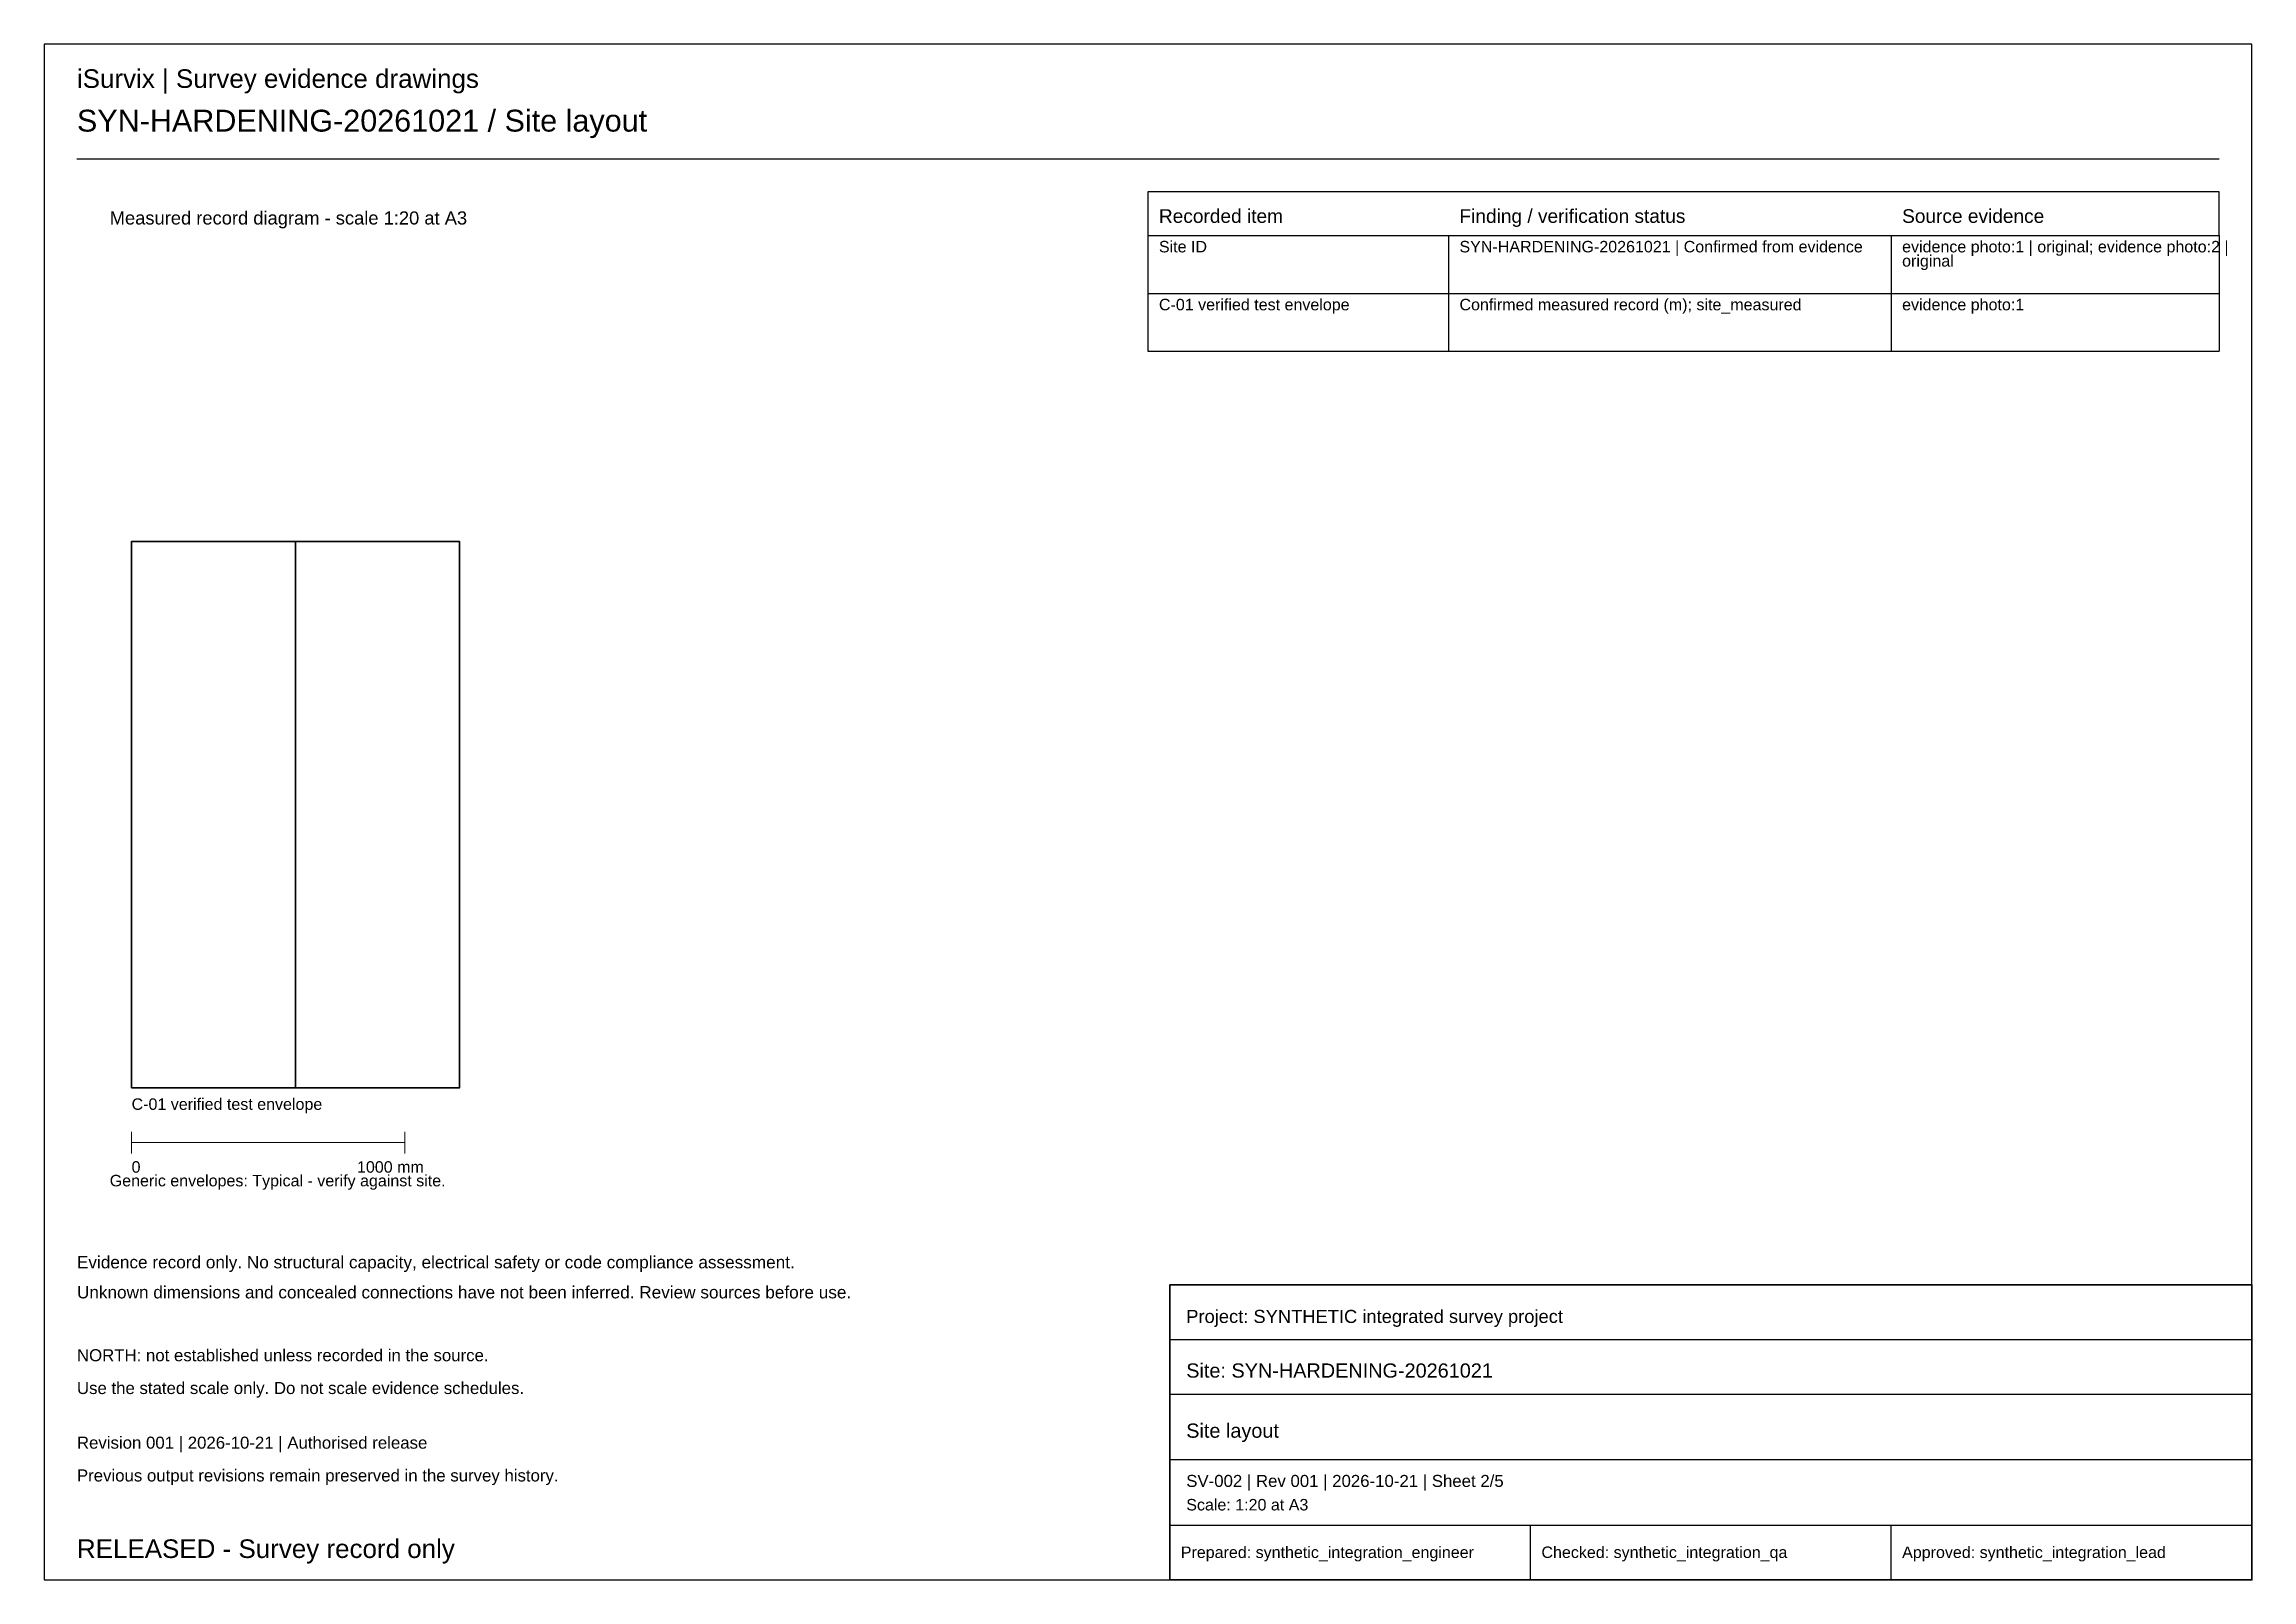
# Model space of a CAD drawing. Header units: millimetres. Extents: x 8 to 412, y 8 to 289.
import ezdxf

# ---------------------------------------------------------------- set-up
doc = ezdxf.new("R2010")
doc.units = ezdxf.units.MM
for name, color, linetype, lineweight in [('BORDER', 8, 'Continuous', 25), ('DIMENSIONS', 7, 'Continuous', 18), ('EQUIPMENT', 7, 'Continuous', 35), ('TEXT', 7, 'Continuous', 18), ('TITLE', 7, 'Continuous', 35), ('WARNINGS', 1, 'Continuous', 25)]:
    doc.layers.add(name, color=color, linetype=linetype, lineweight=lineweight)
doc.styles.get("Standard").update_dxf_attribs({"font": 'Arial.ttf'})

# ---------------------------------------------------------------- blocks, each defined once
blk = doc.blocks.new('ISURVIX_CABINET_5EA50625')
blk.add_line((0.5, 0), (0.5, 1))
blk.add_lwpolyline([(0, 0), (1, 0), (1, 1), (0, 1)], close=True)

msp = doc.modelspace()

# ---------------------------------------------------------------- linework, layer by layer
at = {"layer": 'BORDER'}
for p, q in [((14, 268), (406, 268)), ((210, 254), (210, 243.4)), ((265, 254), (265, 243.4)), ((346, 254), (346, 243.4)), ((406, 254), (406, 243.4)), ((210, 243.4), (406, 243.4)), ((210, 243.4), (210, 232.8)), ((265, 243.4), (265, 232.8)), ((346, 243.4), (346, 232.8)), ((406, 243.4), (406, 232.8)), ((210, 232.8), (406, 232.8)), ((214, 52), (412, 52)), ((214, 42), (412, 42)), ((214, 30), (412, 30)), ((214, 18), (412, 18)), ((280, 8), (280, 18)), ((346, 8), (346, 18))]:
    msp.add_line(p, q, dxfattribs=at)
for points in [[(8, 8), (412, 8), (412, 289), (8, 289)], [(210, 254), (406, 254), (406, 262), (210, 262)]]:
    msp.add_lwpolyline(points, close=True, dxfattribs=at)
at = {"layer": 'DIMENSIONS'}
for p, q in [((24, 86), (24, 90)), ((74, 86), (74, 90)), ((24, 88), (74, 88))]:
    msp.add_line(p, q, dxfattribs=at)
at = {"layer": 'TITLE'}
msp.add_lwpolyline([(214, 8), (412, 8), (412, 62), (214, 62)], close=True, dxfattribs=at)

# ---------------------------------------------------------------- block references
at = {"layer": 'EQUIPMENT', "xscale": 60, "yscale": 100}
msp.add_blockref('ISURVIX_CABINET_5EA50625', (24, 98), dxfattribs=at)

# ---------------------------------------------------------------- texts
at = {"layer": 'DIMENSIONS'}
for s, p in [('0', (24, 82.5)), ('1000 mm', (65.25, 82.5))]:
    msp.add_text(s, height=2.1, dxfattribs=at).set_placement(p)
at = {"layer": 'TEXT'}
for s, height, p in [('Site ID', 2.1, (212, 250.9)), ('SYN-HARDENING-20261021 | Confirmed from evidence', 2.1, (267, 250.9)), ('evidence photo:1 | original; evidence photo:2 |', 2.1, (348, 250.9)), ('original', 2.1, (348, 248.3)), ('C-01 verified test envelope', 2.1, (212, 240.3)), ('Confirmed measured record (m); site_measured', 2.1, (267, 240.3)), ('evidence photo:1', 2.1, (348, 240.3)), ('C-01 verified test envelope', 2.1, (24, 94)), ('NORTH: not established unless recorded in the source.', 2.2, (14, 48)), ('Use the stated scale only. Do not scale evidence schedules.', 2.2, (14, 42)), ('Revision 001 | 2026-10-21 | Authorised release', 2.2, (14, 32)), ('Previous output revisions remain preserved in the survey history.', 2.2, (14, 26)), ('SV-002 | Rev 001 | 2026-10-21 | Sheet 2/5', 2.2, (217, 25)), ('Scale: 1:20 at A3', 2.1, (217, 20.7)), ('Prepared: synthetic_integration_engineer', 2.1, (216, 12)), ('Checked: synthetic_integration_qa', 2.1, (282, 12)), ('Approved: synthetic_integration_lead', 2.1, (348, 12))]:
    msp.add_text(s, height=height, dxfattribs=at).set_placement(p)
at = {"layer": 'TITLE'}
for s, height, p in [('iSurvix | Survey evidence drawings', 3.4, (14, 281)), ('SYN-HARDENING-20261021 / Site layout', 4, (14, 273)), ('Recorded item', 2.5, (212, 256.3)), ('Finding / verification status', 2.5, (267, 256.3)), ('Source evidence', 2.5, (348, 256.3)), ('Measured record diagram - scale 1:20 at A3', 2.4, (20, 256)), ('Project: SYNTHETIC integrated survey project', 2.4, (217, 55)), ('Site: SYN-HARDENING-20261021', 2.6, (217, 45)), ('Site layout', 2.6, (217, 34)), ('RELEASED - Survey record only', 3.4, (14, 12))]:
    msp.add_text(s, height=height, dxfattribs=at).set_placement(p)
at = {"layer": 'WARNINGS'}
for s, height, p in [('Generic envelopes: Typical - verify against site.', 2.1, (20, 80)), ('Evidence record only. No structural capacity, electrical safety or code compliance assessment.', 2.25, (14, 65)), ('Unknown dimensions and concealed connections have not been inferred. Review sources before use.', 2.25, (14, 59.5))]:
    msp.add_text(s, height=height, dxfattribs=at).set_placement(p)

doc.saveas('drawing.dxf')
